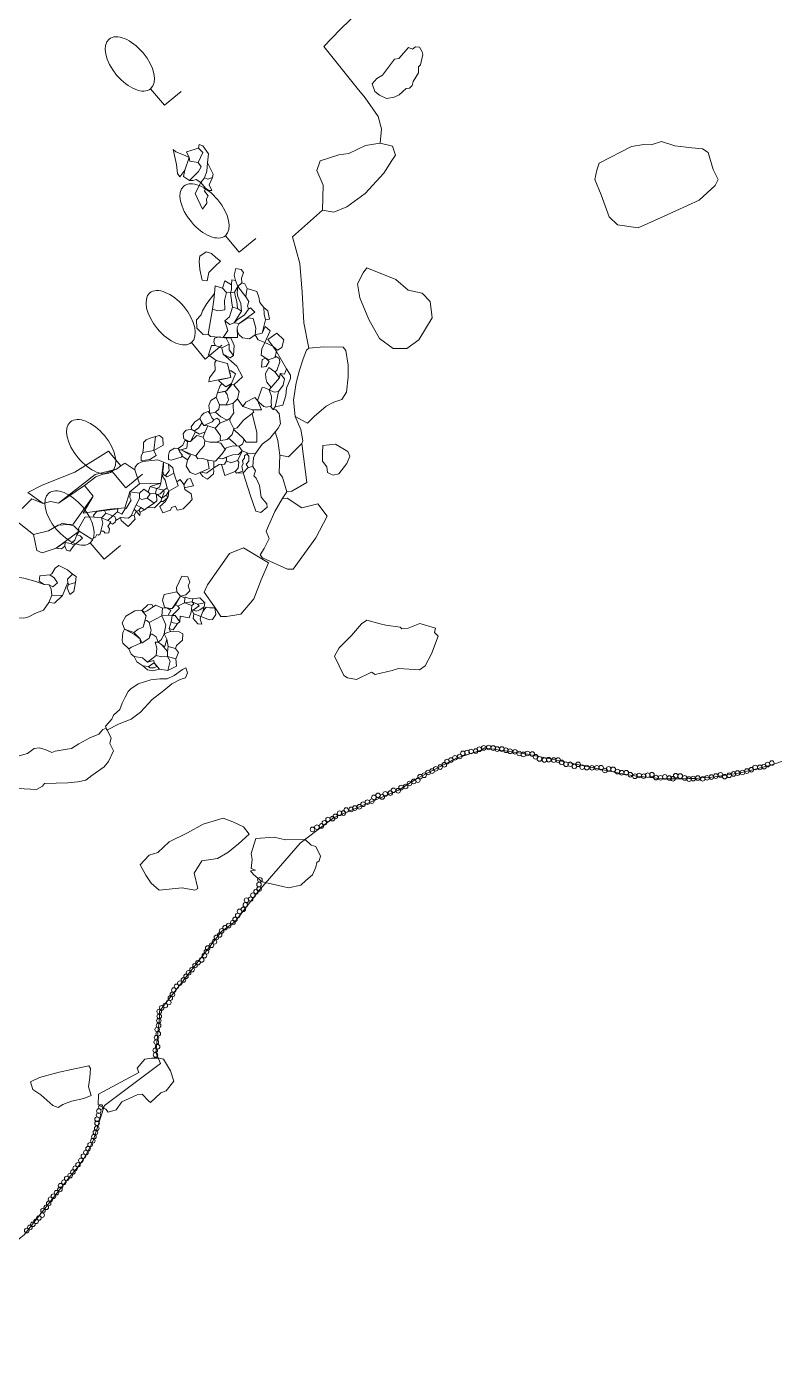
# Model space of a CAD drawing. Header units: metres. Extents: x -10443 to -4073, y -33280 to -26846.
# Drawn here: x -7250.15 to -7232.82, y -29131.46 to -29100.33 of the extents above; entities that cross this region are included whole.
import ezdxf

# ---------------------------------------------------------------- set-up
doc = ezdxf.new("R2010")
doc.units = ezdxf.units.M
doc.header["$MEASUREMENT"] = 0
doc.linetypes.add('CONTINUOUS_1', pattern=[0])
doc.linetypes.add('CONTINUOUS_2', pattern=[0])
for name, color, linetype, lineweight in [('木', 254, 'CONTINUOUS_2', 18), ('木材', 241, 'CONTINUOUS_2', 18), ('石', 241, 'CONTINUOUS_2', 18), ('護岸', 241, 'CONTINUOUS_2', 18)]:
    doc.layers.add(name, color=color, linetype=linetype, lineweight=lineweight)

msp = doc.modelspace()

# ---------------------------------------------------------------- linework, layer by layer
at = {"layer": '木', "linetype": 'CONTINUOUS_1', "lineweight": 18}
for p, q in [((-7246.958, -29102.15), (-7247.28, -29101.767)), ((-7246.575, -29101.828), (-7246.958, -29102.15)), ((-7245.225, -29105.559), (-7245.547, -29105.176)), ((-7244.842, -29105.237), (-7245.225, -29105.559)), ((-7246.013, -29108.036), (-7246.334, -29107.653)), ((-7245.63, -29107.714), (-7246.013, -29108.036)), ((-7247.854, -29111.027), (-7248.175, -29110.644)), ((-7247.471, -29110.705), (-7247.854, -29111.027)), ((-7248.36, -29112.681), (-7248.681, -29112.298)), ((-7247.977, -29112.36), (-7248.36, -29112.681))]:
    msp.add_line(p, q, dxfattribs=at)
for centre in [(-7247.762, -29101.192), (-7246.029, -29104.601), (-7246.816, -29107.078), (-7248.657, -29110.069), (-7249.163, -29111.724)]:
    msp.add_ellipse(centre, major_axis=(-0.482, 0.575), ratio=0.533333, dxfattribs=at)
at = {"layer": '木材', "linetype": 'CONTINUOUS_2', "lineweight": 18}
for centre in [(-7239.848, -29117.139), (-7239.738, -29117.127), (-7239.658, -29117.087), (-7239.555, -29117.056), (-7239.44, -29117.047), (-7239.335, -29117.059), (-7239.242, -29117.082), (-7239.134, -29117.083), (-7239.04, -29117.111), (-7238.944, -29117.134), (-7240.469, -29117.447), (-7240.405, -29117.372), (-7240.315, -29117.336), (-7240.223, -29117.285), (-7240.112, -29117.254), (-7240.039, -29117.182), (-7239.942, -29117.162), (-7238.83, -29117.146), (-7238.733, -29117.186), (-7238.635, -29117.207), (-7238.541, -29117.185), (-7238.429, -29117.199), (-7238.353, -29117.261), (-7238.263, -29117.311), (-7238.148, -29117.336), (-7238.048, -29117.329), (-7237.932, -29117.337), (-7237.831, -29117.337), (-7237.747, -29117.391), (-7237.646, -29117.434), (-7237.55, -29117.433), (-7237.366, -29117.436), (-7232.974, -29117.443), (-7232.874, -29117.406), (-7241.031, -29117.723), (-7240.936, -29117.69), (-7240.846, -29117.626), (-7240.753, -29117.593), (-7240.668, -29117.541), (-7240.565, -29117.499), (-7237.453, -29117.485), (-7237.271, -29117.503), (-7237.166, -29117.513), (-7237.044, -29117.517), (-7236.932, -29117.518), (-7236.834, -29117.514), (-7236.744, -29117.579), (-7236.659, -29117.543), (-7236.552, -29117.555), (-7236.455, -29117.605), (-7236.354, -29117.632), (-7236.249, -29117.631), (-7236.156, -29117.677), (-7236.049, -29117.712), (-7235.952, -29117.696), (-7235.846, -29117.711), (-7235.752, -29117.687), (-7235.654, -29117.676), (-7235.559, -29117.744), (-7235.455, -29117.75), (-7235.354, -29117.728), (-7235.251, -29117.754), (-7235.104, -29117.701), (-7234.998, -29117.708), (-7234.897, -29117.752), (-7234.59, -29117.754), (-7234.376, -29117.75), (-7234.274, -29117.731), (-7234.172, -29117.708), (-7234.065, -29117.682), (-7233.967, -29117.723), (-7233.863, -29117.691), (-7233.763, -29117.66), (-7233.668, -29117.639), (-7233.554, -29117.625), (-7233.453, -29117.592), (-7233.347, -29117.561), (-7233.261, -29117.51), (-7233.153, -29117.507), (-7233.053, -29117.488), (-7241.65, -29118.039), (-7241.54, -29118.049), (-7241.472, -29117.975), (-7241.365, -29117.951), (-7241.276, -29117.881), (-7241.178, -29117.832), (-7241.083, -29117.804), (-7235.165, -29117.771), (-7234.792, -29117.779), (-7234.696, -29117.768), (-7234.475, -29117.772), (-7242.353, -29118.363), (-7242.253, -29118.314), (-7242.15, -29118.291), (-7242.102, -29118.204), (-7242.007, -29118.155), (-7241.909, -29118.193), (-7241.839, -29118.122), (-7241.721, -29118.103), (-7243.061, -29118.696), (-7242.998, -29118.645), (-7242.899, -29118.572), (-7242.808, -29118.566), (-7242.745, -29118.497), (-7242.63, -29118.482), (-7242.545, -29118.451), (-7242.438, -29118.42), (-7243.526, -29118.945), (-7243.423, -29118.894), (-7243.317, -29118.866), (-7243.252, -29118.794), (-7243.167, -29118.716), (-7244.767, -29120.224), (-7244.745, -29120.116), (-7244.961, -29120.563), (-7244.909, -29120.473), (-7244.834, -29120.388), (-7244.766, -29120.329), (-7245.22, -29120.847), (-7245.13, -29120.799), (-7245.084, -29120.697), (-7245.057, -29120.588), (-7245.469, -29121.176), (-7245.371, -29121.105), (-7245.324, -29121.031), (-7245.259, -29120.943), (-7245.754, -29121.451), (-7245.679, -29121.395), (-7245.635, -29121.301), (-7245.554, -29121.224), (-7245.986, -29121.784), (-7245.957, -29121.698), (-7245.868, -29121.633), (-7245.799, -29121.552), (-7246.251, -29122.103), (-7246.181, -29122.035), (-7246.096, -29121.973), (-7246.032, -29121.872), (-7246.46, -29122.354), (-7246.401, -29122.272), (-7246.318, -29122.197), (-7246.743, -29122.672), (-7246.681, -29122.587), (-7246.603, -29122.512), (-7246.519, -29122.438), (-7246.941, -29123.029), (-7246.86, -29122.961), (-7246.823, -29122.857), (-7246.775, -29122.772), (-7247.081, -29123.169), (-7247.08, -29123.281), (-7247.026, -29123.087), (-7247.129, -29123.586), (-7247.095, -29123.491), (-7247.091, -29123.382), (-7247.15, -29123.881), (-7247.145, -29123.776), (-7247.117, -29123.986), (-7247.104, -29123.685), (-7247.173, -29124.07), (-7247.168, -29124.176), (-7248.482, -29125.478), (-7248.436, -29125.386), (-7248.523, -29125.668), (-7248.522, -29125.761), (-7248.489, -29125.573), (-7248.621, -29126.166), (-7248.595, -29126.073), (-7248.561, -29125.973), (-7248.53, -29125.878), (-7248.781, -29126.441), (-7248.73, -29126.35), (-7248.685, -29126.262), (-7248.965, -29126.725), (-7248.9, -29126.625), (-7248.839, -29126.525), (-7249.226, -29127.043), (-7249.146, -29126.974), (-7249.082, -29126.892), (-7249.031, -29126.805), (-7249.464, -29127.371), (-7249.383, -29127.295), (-7249.369, -29127.211), (-7249.293, -29127.13), (-7249.7, -29127.709), (-7249.645, -29127.621), (-7249.603, -29127.523), (-7249.535, -29127.455), (-7249.937, -29128.035), (-7249.87, -29127.959), (-7249.795, -29127.89), (-7249.776, -29127.784), (-7250.153, -29128.251), (-7250.08, -29128.176), (-7250.011, -29128.105)]:
    msp.add_circle(centre, 0.0535, dxfattribs=at)
at = {"layer": '石', "linetype": 'CONTINUOUS_2', "lineweight": 18, "flags": 128}
for points in [[(-7244.365, -29095.966), (-7243.639, -29096.567), (-7243.045, -29097.257), (-7242.225, -29097.963), (-7241.719, -29098.567), (-7241.828, -29099.183), (-7242.194, -29099.732), (-7242.888, -29100.395), (-7243.262, -29100.79), (-7242.492, -29101.757), (-7242.303, -29101.982), (-7242.001, -29102.414), (-7241.926, -29102.695), (-7241.958, -29103.032)], [(-7241.299, -29100.812), (-7241.206, -29100.85), (-7241.134, -29100.792), (-7241.044, -29100.804), (-7240.985, -29100.908), (-7240.969, -29100.975), (-7241.021, -29101.213), (-7241.067, -29101.257), (-7241.064, -29101.398), (-7241.195, -29101.602), (-7241.214, -29101.696), (-7241.277, -29101.751), (-7241.355, -29101.76), (-7241.517, -29101.908), (-7241.636, -29101.965), (-7241.813, -29101.996), (-7241.97, -29101.913), (-7242.077, -29101.833), (-7242.14, -29101.652), (-7242.037, -29101.531), (-7241.904, -29101.45), (-7241.621, -29101.085), (-7241.521, -29101.067), (-7241.299, -29100.812)], [(-7246.17, -29103.147), (-7246.158, -29103.057), (-7246.069, -29103.09), (-7245.938, -29103.28), (-7245.964, -29103.485), (-7245.978, -29103.676), (-7246.031, -29103.831), (-7246.119, -29103.94), (-7246.222, -29103.871), (-7246.303, -29103.895), (-7246.381, -29103.897)], [(-7243.348, -29103.442), (-7242.916, -29103.303), (-7242.684, -29103.267), (-7242.296, -29103.084), (-7241.958, -29103.032), (-7241.67, -29103.1), (-7241.598, -29103.31), (-7241.686, -29103.432), (-7241.868, -29103.727), (-7242.307, -29104.199), (-7242.732, -29104.508), (-7243.028, -29104.629), (-7243.296, -29104.584), (-7243.28, -29104.006), (-7243.424, -29103.665), (-7243.348, -29103.442)], [(-7236.931, -29103.657), (-7236.879, -29103.492), (-7236.127, -29103.105), (-7235.838, -29103.064), (-7235.669, -29103.07), (-7235.434, -29102.99), (-7235.126, -29103.091), (-7234.732, -29103.137), (-7234.478, -29103.163), (-7234.352, -29103.243), (-7234.234, -29103.637), (-7234.116, -29103.872), (-7234.186, -29104.01), (-7234.556, -29104.352), (-7235.369, -29104.722), (-7235.97, -29104.992), (-7236.454, -29104.927), (-7236.642, -29104.735), (-7236.834, -29104.228), (-7236.979, -29103.872), (-7236.931, -29103.657)], [(-7246.759, -29103.178), (-7246.683, -29103.521), (-7246.657, -29103.733), (-7246.606, -29103.81), (-7246.484, -29103.658), (-7246.383, -29103.365), (-7246.479, -29103.318), (-7246.692, -29103.228), (-7246.759, -29103.178)], [(-7246.383, -29103.365), (-7246.373, -29103.448), (-7246.18, -29103.48), (-7246.071, -29103.244), (-7246.17, -29103.147), (-7246.452, -29103.228), (-7246.383, -29103.365)], [(-7246.18, -29103.48), (-7246.106, -29103.581), (-7246.171, -29103.689), (-7246.381, -29103.897), (-7246.428, -29103.862), (-7246.519, -29103.801), (-7246.484, -29103.658)], [(-7245.964, -29103.485), (-7245.828, -29103.748), (-7245.846, -29103.827), (-7245.955, -29103.861), (-7246.031, -29103.831)], [(-7246.119, -29103.94), (-7246.247, -29104.195), (-7246.081, -29104.561), (-7245.977, -29104.424), (-7245.988, -29104.324), (-7245.943, -29104.251), (-7246.031, -29104.141), (-7246.01, -29104.07), (-7246.119, -29103.94)], [(-7245.846, -29103.827), (-7245.919, -29103.997), (-7245.863, -29104.131), (-7245.928, -29104.125), (-7246.01, -29104.07)], [(-7243.61, -29107.784), (-7243.728, -29107.195), (-7243.768, -29106.484), (-7243.817, -29105.817), (-7243.992, -29105.202), (-7243.296, -29104.584)], [(-7245.662, -29105.77), (-7245.772, -29105.873), (-7245.93, -29106.032), (-7245.967, -29106.222), (-7246.084, -29106.209), (-7246.137, -29105.962), (-7246.157, -29105.767), (-7246.139, -29105.651), (-7245.991, -29105.548), (-7245.87, -29105.585), (-7245.766, -29105.678), (-7245.662, -29105.77)], [(-7245.311, -29106.213), (-7245.342, -29106.089), (-7245.307, -29105.936), (-7245.18, -29105.957), (-7245.123, -29106.029), (-7245.175, -29106.157), (-7245.164, -29106.272), (-7245.26, -29106.354)], [(-7242.267, -29105.919), (-7241.597, -29106.191), (-7241.307, -29106.437), (-7240.983, -29106.511), (-7240.799, -29106.702), (-7240.754, -29107.082), (-7241.058, -29107.588), (-7241.341, -29107.79), (-7241.652, -29107.789), (-7241.976, -29107.559), (-7242.223, -29107.123), (-7242.432, -29106.618), (-7242.481, -29106.289), (-7242.349, -29106.035), (-7242.267, -29105.919)], [(-7245.522, -29106.496), (-7245.427, -29106.501), (-7245.399, -29106.732), (-7245.382, -29106.834), (-7245.45, -29107.056), (-7245.559, -29107.153), (-7245.492, -29107.372), (-7245.599, -29107.536), (-7245.891, -29107.516), (-7245.948, -29107.463)], [(-7245.797, -29106.52), (-7245.782, -29106.338), (-7245.611, -29106.396), (-7245.522, -29106.496), (-7245.567, -29106.682), (-7245.563, -29106.896), (-7245.72, -29106.917), (-7245.848, -29106.881)], [(-7245.611, -29106.396), (-7245.557, -29106.219), (-7245.404, -29106.313), (-7245.407, -29106.428), (-7245.427, -29106.501)], [(-7245.404, -29106.313), (-7245.398, -29106.202), (-7245.311, -29106.213), (-7245.26, -29106.354), (-7245.333, -29106.482), (-7245.427, -29106.501)], [(-7245.26, -29106.354), (-7245.071, -29106.592), (-7245.002, -29106.704), (-7245.032, -29106.803), (-7245.008, -29106.878), (-7245.106, -29107.013), (-7245.274, -29107.126), (-7245.345, -29107.194)], [(-7245.333, -29106.482), (-7245.313, -29106.59), (-7245.278, -29106.699), (-7245.268, -29106.861)], [(-7245.26, -29106.354), (-7245.275, -29106.501), (-7245.257, -29106.585), (-7245.185, -29106.747), (-7245.175, -29106.927)], [(-7245.164, -29106.272), (-7245.094, -29106.291), (-7245.04, -29106.398), (-7245.061, -29106.521), (-7245.071, -29106.592)], [(-7245.04, -29106.398), (-7244.818, -29106.473), (-7244.77, -29106.602), (-7244.748, -29106.725), (-7244.658, -29106.845), (-7244.649, -29106.995), (-7244.62, -29107.127), (-7244.691, -29107.438), (-7244.858, -29107.473)], [(-7246.209, -29107.317), (-7246.064, -29107.465), (-7245.948, -29107.463), (-7245.848, -29106.881), (-7245.818, -29106.665), (-7245.797, -29106.52), (-7245.973, -29106.752), (-7246.08, -29106.921), (-7246.108, -29107.014), (-7246.213, -29107.129), (-7246.209, -29107.317)], [(-7245.559, -29107.153), (-7245.441, -29107.234), (-7245.345, -29107.194), (-7245.175, -29106.927), (-7245.268, -29106.861), (-7245.382, -29106.834)], [(-7245.227, -29107.21), (-7245.025, -29107.08), (-7244.902, -29107.1), (-7244.841, -29107.321), (-7244.858, -29107.473), (-7244.989, -29107.566), (-7245.147, -29107.542), (-7245.235, -29107.471), (-7245.263, -29107.399), (-7245.27, -29107.303)], [(-7245.227, -29107.21), (-7244.866, -29106.946), (-7244.961, -29106.846), (-7245.008, -29106.878)], [(-7244.658, -29106.845), (-7244.561, -29106.915), (-7244.52, -29107.11), (-7244.62, -29107.127)], [(-7245.599, -29107.536), (-7245.269, -29107.539), (-7245.27, -29107.303), (-7245.227, -29107.21), (-7245.345, -29107.194)], [(-7244.858, -29107.473), (-7244.789, -29107.59), (-7244.629, -29107.654), (-7244.505, -29107.381), (-7244.622, -29107.284), (-7244.691, -29107.438)], [(-7245.349, -29108.634), (-7245.147, -29108.448), (-7245.278, -29108.2), (-7245.601, -29107.922), (-7245.627, -29107.78), (-7245.784, -29107.724), (-7245.867, -29107.722), (-7245.938, -29107.938), (-7245.761, -29108.069)], [(-7245.799, -29107.55), (-7245.815, -29107.641), (-7245.784, -29107.724), (-7245.627, -29107.78), (-7245.462, -29107.691), (-7245.531, -29107.554), (-7245.689, -29107.525), (-7245.799, -29107.55)], [(-7245.462, -29107.691), (-7245.46, -29107.822), (-7245.361, -29107.958), (-7245.436, -29108.011), (-7245.601, -29107.922)], [(-7245.361, -29107.958), (-7245.344, -29107.721), (-7245.419, -29107.547), (-7245.531, -29107.554)], [(-7244.629, -29107.654), (-7244.703, -29107.803), (-7244.715, -29107.944), (-7244.612, -29108.016), (-7244.55, -29108.056), (-7244.401, -29108.002), (-7244.364, -29107.861), (-7244.447, -29107.737), (-7244.629, -29107.654)], [(-7244.565, -29107.583), (-7244.356, -29107.44), (-7244.192, -29107.589), (-7244.239, -29107.769), (-7244.338, -29107.832), (-7244.447, -29107.737), (-7244.565, -29107.583)], [(-7244.711, -29108.223), (-7244.696, -29108.051), (-7244.612, -29108.016), (-7244.534, -29108.096), (-7244.598, -29108.21), (-7244.645, -29108.221), (-7244.711, -29108.223)], [(-7244.402, -29108.334), (-7244.352, -29108.305), (-7244.287, -29108.103), (-7244.301, -29108.025), (-7244.372, -29107.975), (-7244.401, -29108.002)], [(-7244.276, -29108.374), (-7244.173, -29108.391), (-7244.126, -29108.266), (-7244.364, -29107.861)], [(-7243.61, -29107.784), (-7243.261, -29107.751), (-7242.818, -29107.761), (-7242.75, -29107.842), (-7242.696, -29108.178), (-7242.702, -29108.449), (-7242.736, -29108.806), (-7242.843, -29108.976), (-7243.033, -29109.034), (-7243.211, -29109.131), (-7243.489, -29109.369), (-7243.641, -29109.523), (-7243.93, -29109.368), (-7243.966, -29108.99), (-7243.908, -29108.591), (-7243.83, -29108.298), (-7243.743, -29108.029), (-7243.663, -29107.834), (-7243.61, -29107.784)], [(-7245.761, -29108.069), (-7245.494, -29108.141), (-7245.421, -29108.462), (-7245.633, -29108.507), (-7245.932, -29108.567), (-7245.918, -29108.476), (-7245.787, -29108.297), (-7245.791, -29108.115), (-7245.761, -29108.069)], [(-7245.416, -29108.31), (-7245.31, -29108.38), (-7245.402, -29108.605), (-7245.538, -29108.682), (-7245.696, -29108.539), (-7245.705, -29108.525), (-7245.421, -29108.462), (-7245.452, -29108.304), (-7245.416, -29108.31)], [(-7244.616, -29108.369), (-7244.541, -29108.232), (-7244.402, -29108.334), (-7244.292, -29108.469), (-7244.485, -29108.698), (-7244.584, -29108.572), (-7244.607, -29108.482), (-7244.616, -29108.369)], [(-7244.395, -29109.142), (-7244.217, -29109.107), (-7244.146, -29108.884), (-7244.133, -29108.714), (-7244.033, -29108.489), (-7244.039, -29108.409), (-7244.126, -29108.266)], [(-7245.402, -29108.605), (-7245.52, -29108.771), (-7245.732, -29108.824), (-7245.674, -29108.669), (-7245.627, -29108.604), (-7245.538, -29108.682)], [(-7245.52, -29108.771), (-7245.424, -29108.655), (-7245.397, -29108.63), (-7245.349, -29108.634), (-7245.229, -29108.786), (-7245.264, -29108.961), (-7245.363, -29109.058), (-7245.482, -29109.099), (-7245.525, -29109.098)], [(-7244.528, -29108.748), (-7244.485, -29108.698), (-7244.292, -29108.469), (-7244.276, -29108.374), (-7244.177, -29108.492), (-7244.209, -29108.643), (-7244.314, -29108.788), (-7244.419, -29108.802), (-7244.528, -29108.748)], [(-7245.758, -29108.921), (-7245.887, -29109.001), (-7245.934, -29109.116), (-7245.908, -29109.301), (-7245.777, -29109.266), (-7245.7, -29109.197), (-7245.685, -29109.102)], [(-7245.732, -29108.824), (-7245.758, -29108.921), (-7245.685, -29109.102), (-7245.525, -29109.098), (-7245.477, -29108.979), (-7245.503, -29108.858), (-7245.552, -29108.788), (-7245.732, -29108.824)], [(-7245.264, -29108.961), (-7245.14, -29109.137), (-7244.915, -29109.212), (-7244.886, -29109.269), (-7245.13, -29109.456), (-7245.272, -29109.629), (-7245.35, -29109.657), (-7245.443, -29109.471), (-7245.437, -29109.404)], [(-7244.802, -29108.999), (-7244.712, -29109.213), (-7244.915, -29109.212), (-7245.14, -29109.137), (-7245.072, -29109.037), (-7244.867, -29108.925), (-7244.802, -29108.999)], [(-7244.802, -29108.999), (-7244.693, -29108.699), (-7244.628, -29108.705), (-7244.528, -29108.748), (-7244.48, -29108.902), (-7244.486, -29109.034), (-7244.48, -29109.121), (-7244.592, -29109.152), (-7244.654, -29109.137), (-7244.774, -29109.036), (-7244.802, -29108.999)], [(-7244.314, -29108.788), (-7244.344, -29108.947), (-7244.395, -29109.142), (-7244.442, -29109.209), (-7244.503, -29109.14)], [(-7245.908, -29109.301), (-7245.863, -29109.397), (-7245.815, -29109.448), (-7245.855, -29109.496), (-7246.046, -29109.577), (-7246.136, -29109.416), (-7246.097, -29109.345), (-7246.05, -29109.292), (-7245.944, -29109.255), (-7245.908, -29109.301)], [(-7245.777, -29109.266), (-7245.652, -29109.377), (-7245.504, -29109.453), (-7245.437, -29109.404), (-7245.351, -29109.287), (-7245.367, -29109.159), (-7245.363, -29109.058)], [(-7244.925, -29109.299), (-7244.817, -29109.742), (-7244.815, -29109.963), (-7245.061, -29109.963), (-7245.143, -29109.865), (-7245.331, -29109.695), (-7245.355, -29109.671)], [(-7245.154, -29110.168), (-7245.021, -29110.221), (-7244.847, -29110.226), (-7244.691, -29110.01), (-7244.512, -29109.876), (-7244.324, -29109.636), (-7244.268, -29109.537), (-7244.296, -29109.299), (-7244.373, -29109.213), (-7244.442, -29109.209)], [(-7246.326, -29109.679), (-7246.339, -29109.607), (-7246.259, -29109.491), (-7246.136, -29109.416), (-7246.095, -29109.519), (-7246.168, -29109.636), (-7246.254, -29109.694), (-7246.326, -29109.679)], [(-7246.238, -29109.728), (-7246.147, -29109.777), (-7246.013, -29109.728), (-7245.955, -29109.587), (-7246.046, -29109.577), (-7246.095, -29109.519)], [(-7246.013, -29109.728), (-7246.063, -29109.845), (-7246.027, -29109.931), (-7245.907, -29109.962), (-7245.757, -29109.963), (-7245.655, -29109.927), (-7245.67, -29109.885), (-7245.661, -29109.814), (-7245.783, -29109.641), (-7245.955, -29109.587)], [(-7245.815, -29109.448), (-7245.747, -29109.405), (-7245.689, -29109.446), (-7245.679, -29109.525)], [(-7245.35, -29109.657), (-7245.393, -29109.785), (-7245.506, -29109.901), (-7245.655, -29109.927), (-7245.67, -29109.885), (-7245.661, -29109.814), (-7245.783, -29109.641), (-7245.679, -29109.525), (-7245.504, -29109.453)], [(-7243.93, -29109.368), (-7243.794, -29109.672), (-7243.753, -29109.93), (-7243.776, -29109.997), (-7243.659, -29110.901), (-7244.002, -29111.098), (-7244.119, -29111.117)], [(-7247.461, -29110.201), (-7247.206, -29110.156), (-7247.166, -29109.836), (-7247.292, -29109.868), (-7247.386, -29109.911), (-7247.449, -29109.971), (-7247.445, -29110.085), (-7247.461, -29110.201)], [(-7247.206, -29110.156), (-7246.993, -29110.034), (-7246.997, -29109.874), (-7247.074, -29109.812), (-7247.166, -29109.836)], [(-7246.643, -29110.109), (-7246.612, -29110.147), (-7246.443, -29110.104), (-7246.428, -29109.957), (-7246.478, -29109.91), (-7246.533, -29110.031), (-7246.643, -29110.109)], [(-7246.443, -29110.104), (-7246.569, -29110.143), (-7246.346, -29110.243), (-7246.233, -29110.285), (-7246.12, -29110.14), (-7246.041, -29110.048), (-7246.027, -29109.931), (-7246.063, -29109.845), (-7246.207, -29109.811), (-7246.355, -29109.947), (-7246.39, -29109.95), (-7246.428, -29109.957)], [(-7246.526, -29109.774), (-7246.51, -29109.886), (-7246.39, -29109.95), (-7246.355, -29109.947), (-7246.238, -29109.728), (-7246.326, -29109.679), (-7246.367, -29109.672), (-7246.456, -29109.689), (-7246.497, -29109.724), (-7246.526, -29109.774)], [(-7245.474, -29109.868), (-7245.321, -29110.007), (-7245.279, -29110.052), (-7245.226, -29110.056), (-7245.148, -29110.014), (-7245.12, -29109.932), (-7245.115, -29109.899)], [(-7244.281, -29110.267), (-7244.332, -29109.922), (-7244.39, -29109.721)], [(-7250.128, -29111.134), (-7249.774, -29111.386), (-7249.606, -29111.34), (-7249.419, -29111.382), (-7248.565, -29110.713), (-7248.07, -29110.592), (-7247.972, -29110.51), (-7248.254, -29110.174), (-7249.036, -29110.663), (-7249.793, -29110.964), (-7250.128, -29111.134)], [(-7247.206, -29110.156), (-7247.149, -29110.274), (-7247.295, -29110.369), (-7247.496, -29110.399), (-7247.5, -29110.286), (-7247.461, -29110.201)], [(-7246.841, -29110.177), (-7246.866, -29110.265), (-7246.864, -29110.365), (-7246.804, -29110.385), (-7246.626, -29110.324), (-7246.569, -29110.319), (-7246.547, -29110.258), (-7246.605, -29110.197), (-7246.643, -29110.109), (-7246.73, -29110.107), (-7246.841, -29110.177)], [(-7246.547, -29110.258), (-7246.547, -29110.293), (-7246.426, -29110.376), (-7246.356, -29110.265), (-7246.569, -29110.143), (-7246.612, -29110.147), (-7246.605, -29110.197)], [(-7246.233, -29110.285), (-7246.186, -29110.349), (-7246.072, -29110.344), (-7245.922, -29110.388), (-7245.774, -29110.404), (-7245.63, -29110.242), (-7245.554, -29110.134), (-7245.655, -29109.99), (-7245.757, -29109.963)], [(-7245.715, -29110.337), (-7245.619, -29110.35), (-7245.49, -29110.298), (-7245.371, -29110.258), (-7245.24, -29110.251), (-7245.154, -29110.168), (-7245.238, -29110.055), (-7245.366, -29110.046), (-7245.526, -29110.095), (-7245.54, -29110.114), (-7245.551, -29110.137)], [(-7245.523, -29110.4), (-7245.423, -29110.443), (-7245.263, -29110.387), (-7245.175, -29110.211), (-7245.154, -29110.168)], [(-7245.322, -29110.642), (-7245.292, -29110.687), (-7245.131, -29110.676), (-7245.021, -29110.554), (-7245.068, -29110.475), (-7245.006, -29110.407), (-7245.002, -29110.293), (-7245.047, -29110.236), (-7245.021, -29110.221)], [(-7245.047, -29110.236), (-7245.1, -29110.278), (-7245.1, -29110.339), (-7245.15, -29110.389), (-7245.132, -29110.47), (-7245.166, -29110.519), (-7245.14, -29110.64), (-7245.292, -29110.687)], [(-7244.912, -29110.531), (-7244.891, -29110.329), (-7244.847, -29110.226)], [(-7244.227, -29111.276), (-7244.119, -29111.117), (-7244.222, -29110.779), (-7244.297, -29110.672), (-7244.281, -29110.267), (-7244.083, -29110.307), (-7243.776, -29109.997)], [(-7243.29, -29110.038), (-7242.991, -29110.009), (-7242.706, -29110.184), (-7242.664, -29110.292), (-7242.728, -29110.462), (-7242.918, -29110.696), (-7243.048, -29110.731), (-7243.12, -29110.696), (-7243.176, -29110.668), (-7243.195, -29110.533), (-7243.296, -29110.408), (-7243.292, -29110.207), (-7243.29, -29110.038)], [(-7248.843, -29111.613), (-7248.223, -29111.517), (-7247.88, -29111.484), (-7247.761, -29111.114), (-7247.535, -29110.929), (-7247.647, -29110.605), (-7247.879, -29110.455), (-7247.972, -29110.51), (-7248.07, -29110.592), (-7248.552, -29110.765), (-7248.817, -29110.972), (-7248.613, -29111.215), (-7248.843, -29111.613)], [(-7247.535, -29110.929), (-7247.044, -29110.915), (-7246.982, -29110.429), (-7247.116, -29110.378), (-7247.463, -29110.411), (-7247.571, -29110.46), (-7247.637, -29110.536), (-7247.647, -29110.605)], [(-7246.982, -29110.429), (-7246.864, -29110.474), (-7246.765, -29110.561), (-7246.74, -29110.681), (-7246.893, -29110.768), (-7246.978, -29110.714), (-7247.001, -29110.634), (-7246.984, -29110.53), (-7246.982, -29110.429)], [(-7246.864, -29110.474), (-7246.847, -29110.626), (-7246.929, -29110.73), (-7246.978, -29110.714)], [(-7246.427, -29110.377), (-7246.459, -29110.521), (-7246.36, -29110.668), (-7246.243, -29110.711), (-7245.989, -29110.604), (-7245.921, -29110.575), (-7245.948, -29110.442), (-7245.963, -29110.376)], [(-7246.127, -29110.662), (-7245.987, -29110.683), (-7245.814, -29110.56), (-7245.816, -29110.399)], [(-7245.814, -29110.56), (-7245.694, -29110.482), (-7245.567, -29110.474), (-7245.523, -29110.4), (-7245.519, -29110.321), (-7245.619, -29110.35)], [(-7245.263, -29110.387), (-7245.232, -29110.432), (-7245.247, -29110.566), (-7245.322, -29110.642), (-7245.559, -29110.741), (-7245.636, -29110.481), (-7245.567, -29110.474)], [(-7245.131, -29110.676), (-7244.964, -29111.207), (-7244.843, -29111.565), (-7244.721, -29111.593), (-7244.574, -29111.473), (-7244.585, -29111.397), (-7244.713, -29111.24), (-7244.758, -29110.967), (-7244.83, -29110.801), (-7244.887, -29110.742), (-7244.848, -29110.632), (-7244.912, -29110.531), (-7245.021, -29110.554)], [(-7247.144, -29111.036), (-7246.973, -29111.077), (-7246.9, -29111.023), (-7246.946, -29110.845), (-7247.009, -29110.742), (-7247.021, -29110.739), (-7247.044, -29110.915)], [(-7246.86, -29111.1), (-7246.871, -29111.232), (-7246.932, -29111.342), (-7247.069, -29111.455), (-7246.996, -29111.601), (-7246.822, -29111.544), (-7246.794, -29111.476), (-7246.706, -29111.452), (-7246.668, -29111.542), (-7246.582, -29111.527), (-7246.525, -29111.51), (-7246.409, -29111.393), (-7246.32, -29111.291), (-7246.343, -29111.166), (-7246.49, -29111.066), (-7246.512, -29110.947), (-7246.599, -29110.834), (-7246.673, -29110.881)], [(-7246.74, -29110.681), (-7246.641, -29110.976), (-7246.86, -29111.1), (-7246.9, -29111.023), (-7246.946, -29110.845), (-7247.009, -29110.742), (-7246.978, -29110.714)], [(-7246.499, -29111.02), (-7246.286, -29110.975), (-7246.353, -29110.805), (-7246.423, -29110.823), (-7246.511, -29110.951)], [(-7246.136, -29110.666), (-7246.068, -29110.759), (-7245.96, -29110.824), (-7245.823, -29110.701), (-7245.812, -29110.621), (-7245.839, -29110.577)], [(-7250.37, -29111.811), (-7249.997, -29112.106), (-7249.652, -29112.023), (-7249.424, -29111.888), (-7249.075, -29111.865), (-7248.613, -29111.215), (-7248.817, -29110.972), (-7249.419, -29111.382), (-7249.606, -29111.34), (-7249.774, -29111.386), (-7250.032, -29111.277), (-7250.263, -29111.502)], [(-7248.086, -29111.754), (-7248.071, -29111.772), (-7247.979, -29111.715), (-7247.893, -29111.717), (-7247.797, -29111.73), (-7247.731, -29111.67), (-7247.664, -29111.519), (-7247.54, -29111.263), (-7247.542, -29111.149)], [(-7247.865, -29111.495), (-7247.846, -29111.506), (-7247.734, -29111.306), (-7247.764, -29111.246), (-7247.754, -29111.168), (-7247.761, -29111.114)], [(-7247.761, -29111.114), (-7247.542, -29111.149), (-7247.441, -29111.053), (-7247.341, -29111.122), (-7247.293, -29110.99), (-7247.044, -29110.915)], [(-7247.54, -29111.263), (-7247.487, -29111.296), (-7247.361, -29111.263), (-7247.288, -29111.162), (-7247.341, -29111.122)], [(-7247.165, -29111.153), (-7247.145, -29111.181), (-7247.139, -29111.322), (-7247.202, -29111.382), (-7247.361, -29111.263)], [(-7247.288, -29111.162), (-7247.165, -29111.153), (-7247.144, -29111.036), (-7247.293, -29110.99)], [(-7247.144, -29111.036), (-7247.072, -29111.009), (-7247.044, -29110.915)], [(-7247.126, -29111.177), (-7247.056, -29111.16), (-7246.973, -29111.077)], [(-7247.018, -29111.261), (-7246.964, -29111.124), (-7246.973, -29111.077)], [(-7247.018, -29111.261), (-7246.913, -29111.188), (-7246.86, -29111.1)], [(-7248.05, -29111.583), (-7247.95, -29111.631), (-7247.865, -29111.495), (-7247.88, -29111.484)], [(-7247.614, -29111.416), (-7247.505, -29111.481), (-7247.556, -29111.547), (-7247.614, -29111.567)], [(-7247.202, -29111.382), (-7247.353, -29111.48), (-7247.423, -29111.534), (-7247.505, -29111.481)], [(-7247.353, -29111.48), (-7247.189, -29111.491), (-7247.041, -29111.339), (-7247.018, -29111.261), (-7247.126, -29111.177), (-7247.145, -29111.181)], [(-7247.041, -29111.339), (-7246.987, -29111.339), (-7246.891, -29111.256), (-7246.913, -29111.188)], [(-7244.689, -29112.646), (-7244.107, -29112.91), (-7243.971, -29112.907), (-7243.447, -29112.181), (-7243.184, -29111.679), (-7243.403, -29111.392), (-7243.775, -29111.486), (-7244.113, -29111.266), (-7244.227, -29111.276), (-7244.399, -29111.57), (-7244.601, -29112.031), (-7244.532, -29112.195), (-7244.644, -29112.428), (-7244.741, -29112.578), (-7244.689, -29112.646)], [(-7248.939, -29112.027), (-7248.644, -29112.218), (-7248.558, -29112.168), (-7248.525, -29112.104), (-7248.488, -29112.122), (-7248.452, -29112.087), (-7248.386, -29111.843), (-7248.418, -29111.72), (-7248.586, -29111.702), (-7248.798, -29111.698), (-7248.954, -29111.963), (-7248.939, -29112.027)], [(-7248.586, -29111.702), (-7248.418, -29111.72), (-7248.357, -29111.66), (-7248.316, -29111.611), (-7248.352, -29111.552), (-7248.528, -29111.575), (-7248.608, -29111.659), (-7248.586, -29111.702)], [(-7248.436, -29112.028), (-7248.375, -29112.029), (-7248.335, -29112.073), (-7248.247, -29112.064), (-7248.238, -29111.964), (-7248.272, -29111.918), (-7248.206, -29111.811), (-7248.273, -29111.784)], [(-7248.418, -29111.72), (-7248.273, -29111.784), (-7248.16, -29111.675)], [(-7248.316, -29111.611), (-7248.16, -29111.675), (-7248.05, -29111.583), (-7248.038, -29111.509), (-7248.352, -29111.552)], [(-7248.206, -29111.811), (-7248.214, -29111.841), (-7248.167, -29111.865), (-7248.099, -29111.822), (-7248.086, -29111.754), (-7248.114, -29111.69), (-7248.16, -29111.675)], [(-7247.979, -29111.715), (-7247.963, -29111.78), (-7247.805, -29111.918), (-7247.639, -29111.751), (-7247.664, -29111.668), (-7247.731, -29111.67)], [(-7247.664, -29111.668), (-7247.614, -29111.567), (-7247.664, -29111.519)], [(-7247.614, -29111.567), (-7247.534, -29111.663), (-7247.521, -29111.586), (-7247.556, -29111.547)], [(-7247.521, -29111.586), (-7247.423, -29111.534)], [(-7249.997, -29112.106), (-7249.921, -29112.474), (-7249.796, -29112.534), (-7249.475, -29112.424), (-7248.939, -29112.027), (-7249.058, -29111.904), (-7249.324, -29111.84), (-7249.652, -29112.023)], [(-7249.261, -29112.295), (-7249.132, -29112.311), (-7249.04, -29112.237), (-7248.99, -29112.112), (-7248.939, -29112.027)], [(-7249.475, -29112.424), (-7249.344, -29112.442), (-7249.272, -29112.377), (-7249.261, -29112.295), (-7249.268, -29112.284), (-7249.475, -29112.424)], [(-7249.272, -29112.377), (-7249.232, -29112.466), (-7249.158, -29112.493), (-7249.057, -29112.35), (-7249.132, -29112.311)], [(-7249.057, -29112.35), (-7248.958, -29112.279), (-7248.863, -29112.19), (-7248.916, -29112.135), (-7248.967, -29112.12), (-7248.99, -29112.112)], [(-7245.522, -29114.01), (-7245.188, -29113.953), (-7244.889, -29113.598), (-7244.717, -29113.159), (-7244.548, -29112.763), (-7245.123, -29112.419), (-7245.451, -29112.55), (-7245.959, -29113.271), (-7246.035, -29113.446), (-7245.797, -29113.787), (-7245.656, -29114.011), (-7245.522, -29114.01)], [(-7249.753, -29113.263), (-7249.863, -29113.185), (-7249.849, -29113.067), (-7249.62, -29113.041), (-7249.517, -29113.113), (-7249.444, -29113.229), (-7249.548, -29113.32), (-7249.633, -29113.273)], [(-7249.57, -29113.512), (-7249.324, -29113.524), (-7249.198, -29113.22), (-7249.212, -29113.144), (-7249.092, -29113.026), (-7249.21, -29112.923), (-7249.407, -29112.823), (-7249.497, -29112.884), (-7249.572, -29113.022), (-7249.62, -29113.041)], [(-7249.198, -29113.22), (-7249.188, -29113.269), (-7249.12, -29113.254), (-7249.019, -29113.218), (-7249.009, -29113.083), (-7249.092, -29113.026)], [(-7250.499, -29113.316), (-7250.476, -29113.148), (-7250.401, -29113.085), (-7250.222, -29113.115), (-7249.966, -29113.187), (-7249.753, -29113.263), (-7249.633, -29113.273), (-7249.584, -29113.376), (-7249.57, -29113.512), (-7249.638, -29113.685), (-7249.768, -29113.858), (-7249.963, -29113.942), (-7250.108, -29114.016), (-7250.223, -29114.049), (-7250.366, -29114.042), (-7250.551, -29114.006), (-7250.674, -29113.998), (-7250.74, -29113.926), (-7250.732, -29113.777), (-7250.664, -29113.656), (-7250.573, -29113.5), (-7250.495, -29113.408), (-7250.499, -29113.316)], [(-7249.019, -29113.218), (-7249.064, -29113.426), (-7249.153, -29113.501), (-7249.216, -29113.345), (-7249.188, -29113.269)], [(-7246.67, -29113.437), (-7246.677, -29113.336), (-7246.554, -29113.074), (-7246.414, -29113.085), (-7246.37, -29113.213), (-7246.406, -29113.3), (-7246.374, -29113.411), (-7246.461, -29113.505), (-7246.588, -29113.538)], [(-7249.638, -29113.685), (-7249.506, -29113.695), (-7249.324, -29113.524)], [(-7246.903, -29113.807), (-7246.958, -29113.788), (-7247.002, -29113.627), (-7246.967, -29113.495), (-7246.67, -29113.437), (-7246.588, -29113.538), (-7246.782, -29113.821), (-7246.831, -29113.823), (-7246.903, -29113.807)], [(-7246.65, -29113.765), (-7246.498, -29113.69), (-7246.49, -29113.578), (-7246.588, -29113.538), (-7246.704, -29113.738)], [(-7246.498, -29113.69), (-7246.317, -29113.67), (-7246.3, -29113.597), (-7246.387, -29113.592), (-7246.469, -29113.562), (-7246.49, -29113.578)], [(-7246.3, -29113.597), (-7246.14, -29113.578), (-7246.02, -29113.69), (-7246.192, -29113.723), (-7246.317, -29113.67)], [(-7247.883, -29114.302), (-7247.937, -29114.153), (-7247.853, -29114.001), (-7247.648, -29113.875), (-7247.482, -29113.87), (-7247.385, -29113.994), (-7247.452, -29114.255), (-7247.57, -29114.304), (-7247.671, -29114.382), (-7247.883, -29114.302)], [(-7247.482, -29113.87), (-7247.349, -29113.741), (-7247.255, -29113.727), (-7247.218, -29113.782), (-7247.362, -29113.877), (-7247.421, -29113.906), (-7247.482, -29113.87)], [(-7247.311, -29114.15), (-7247.018, -29113.992), (-7247.002, -29113.818), (-7247.163, -29113.746), (-7247.218, -29113.782)], [(-7247.018, -29113.992), (-7246.87, -29113.975), (-7246.813, -29113.868), (-7246.903, -29113.807), (-7247.002, -29113.818)], [(-7246.87, -29113.975), (-7246.779, -29113.985), (-7246.609, -29113.817), (-7246.65, -29113.765), (-7246.704, -29113.738), (-7246.782, -29113.821)], [(-7246.605, -29114.131), (-7246.594, -29114), (-7246.388, -29114.036), (-7246.342, -29113.911), (-7246.333, -29113.842)], [(-7246.498, -29113.69), (-7246.324, -29113.751), (-7246.277, -29113.712), (-7246.317, -29113.67)], [(-7246.324, -29113.751), (-7246.333, -29113.842), (-7246.293, -29113.862), (-7246.157, -29113.762), (-7246.192, -29113.723)], [(-7246.333, -29113.842), (-7246.279, -29113.945), (-7246.118, -29114.008), (-7246.066, -29113.893), (-7246.037, -29113.787)], [(-7246.279, -29113.945), (-7246.297, -29114.058), (-7246.185, -29114.179), (-7246.093, -29114.182), (-7246.131, -29114.068), (-7246.118, -29114.008)], [(-7246.02, -29113.69), (-7246.037, -29113.787), (-7246.142, -29113.856), (-7246.22, -29113.881), (-7246.293, -29113.862)], [(-7246.118, -29114.008), (-7245.912, -29114.084), (-7245.849, -29114.079), (-7245.77, -29113.96), (-7245.794, -29113.807), (-7245.91, -29113.804), (-7245.99, -29113.794), (-7246.066, -29113.893), (-7246.118, -29114.008)], [(-7247.372, -29114.103), (-7247.311, -29114.15), (-7247.266, -29114.325), (-7247.314, -29114.513), (-7247.483, -29114.627), (-7247.524, -29114.524), (-7247.671, -29114.382), (-7247.57, -29114.304), (-7247.452, -29114.255), (-7247.405, -29114.091), (-7247.372, -29114.103)], [(-7247.018, -29113.992), (-7246.929, -29114.2), (-7246.964, -29114.406), (-7247.029, -29114.538), (-7247.108, -29114.602)], [(-7246.779, -29113.985), (-7246.803, -29114.13), (-7246.85, -29114.288), (-7246.819, -29114.359)], [(-7246.85, -29114.288), (-7246.757, -29114.315), (-7246.654, -29114.17), (-7246.756, -29114.152), (-7246.803, -29114.13)], [(-7246.654, -29114.17), (-7246.605, -29114.131), (-7246.715, -29113.986), (-7246.779, -29113.985)], [(-7242.392, -29114.176), (-7242.266, -29114.091), (-7241.956, -29114.176), (-7241.824, -29114.208), (-7241.493, -29114.254), (-7241.454, -29114.295), (-7241.311, -29114.276), (-7241.036, -29114.173), (-7240.674, -29114.277), (-7240.7, -29114.378), (-7240.615, -29114.466), (-7240.769, -29114.871), (-7240.915, -29115.152), (-7241.041, -29115.248), (-7241.534, -29115.216), (-7241.677, -29115.262), (-7242.071, -29115.354), (-7242.158, -29115.3), (-7242.502, -29115.466), (-7242.718, -29115.43), (-7242.802, -29115.374), (-7243.017, -29114.928), (-7242.908, -29114.736), (-7242.623, -29114.449), (-7242.392, -29114.176)], [(-7247.883, -29114.302), (-7247.654, -29114.424), (-7247.524, -29114.524), (-7247.512, -29114.63), (-7247.722, -29114.718), (-7247.788, -29114.756), (-7247.923, -29114.629), (-7247.938, -29114.561), (-7247.926, -29114.377), (-7247.883, -29114.302)], [(-7247.788, -29114.756), (-7247.734, -29114.878), (-7247.66, -29114.933), (-7247.472, -29114.969), (-7247.351, -29115.065), (-7247.15, -29114.909), (-7247.134, -29114.745), (-7247.177, -29114.606), (-7247.108, -29114.602), (-7247.155, -29114.476), (-7247.247, -29114.415), (-7247.279, -29114.416), (-7247.314, -29114.513)], [(-7246.964, -29114.406), (-7246.908, -29114.531), (-7246.954, -29114.706), (-7247.018, -29114.667)], [(-7246.707, -29114.748), (-7246.681, -29114.683), (-7246.544, -29114.554), (-7246.535, -29114.41), (-7246.619, -29114.367), (-7246.819, -29114.359), (-7246.901, -29114.39), (-7246.964, -29114.406)], [(-7246.908, -29114.531), (-7246.876, -29114.704), (-7246.892, -29114.816)], [(-7247.202, -29115.08), (-7247.071, -29115.231), (-7246.879, -29115.262), (-7246.83, -29115.047), (-7246.887, -29114.936), (-7247.023, -29114.947), (-7247.15, -29114.909)], [(-7246.887, -29114.936), (-7246.892, -29114.816), (-7247.018, -29114.667), (-7247.108, -29114.602)], [(-7246.876, -29114.704), (-7246.707, -29114.748), (-7246.636, -29114.841), (-7246.692, -29114.987)], [(-7247.741, -29115.686), (-7247.573, -29115.571), (-7247.276, -29115.476), (-7247.064, -29115.457), (-7246.9, -29115.457), (-7246.737, -29115.373), (-7246.538, -29115.237), (-7246.462, -29115.201), (-7246.426, -29115.314), (-7246.473, -29115.428), (-7246.592, -29115.469), (-7246.786, -29115.568), (-7246.975, -29115.727), (-7247.247, -29115.934), (-7247.512, -29116.23), (-7247.734, -29116.39), (-7248.012, -29116.501), (-7248.298, -29116.646), (-7248.325, -29116.551), (-7248.178, -29116.391), (-7248.143, -29116.293), (-7247.994, -29116.168), (-7247.938, -29116.02), (-7247.871, -29115.879), (-7247.804, -29115.744), (-7247.741, -29115.686)], [(-7247.66, -29114.933), (-7247.599, -29115.056), (-7247.461, -29115.149), (-7247.326, -29115.167), (-7247.202, -29115.08), (-7247.205, -29115.026), (-7247.351, -29115.065)], [(-7247.461, -29115.149), (-7247.35, -29115.241), (-7247.226, -29115.267), (-7247.071, -29115.231)], [(-7247.326, -29115.167), (-7247.297, -29115.201), (-7247.2, -29115.195), (-7247.135, -29115.169), (-7247.202, -29115.08)], [(-7246.879, -29115.262), (-7246.684, -29115.157), (-7246.692, -29114.987), (-7246.887, -29114.936)], [(-7250.434, -29117.272), (-7250.138, -29117.183), (-7249.984, -29117.069), (-7249.862, -29117.057), (-7249.727, -29117.092), (-7249.574, -29117.16), (-7249.494, -29117.135), (-7249.263, -29117.095), (-7249.117, -29117.073), (-7248.943, -29116.959), (-7248.691, -29116.822), (-7248.485, -29116.739), (-7248.392, -29116.629), (-7248.314, -29116.601), (-7248.195, -29116.819), (-7248.224, -29116.955), (-7248.144, -29117.126), (-7248.255, -29117.373), (-7248.361, -29117.494), (-7248.644, -29117.694), (-7248.783, -29117.8), (-7248.968, -29117.844), (-7249.2, -29117.864), (-7249.741, -29117.883), (-7249.79, -29117.945), (-7249.926, -29118.023), (-7250.354, -29118), (-7250.588, -29117.772), (-7250.613, -29117.597), (-7250.544, -29117.47), (-7250.523, -29117.362), (-7250.434, -29117.272)], [(-7246.186, -29120.315), (-7246.267, -29119.959), (-7246.095, -29119.677), (-7245.733, -29119.622), (-7245.488, -29119.485), (-7245.239, -29119.282), (-7244.998, -29119.058), (-7245.13, -29118.888), (-7245.373, -29118.768), (-7245.596, -29118.686), (-7246.061, -29118.826), (-7246.427, -29119.022), (-7246.852, -29119.236), (-7247.116, -29119.478), (-7247.312, -29119.542), (-7247.521, -29119.765), (-7247.393, -29120.007), (-7247.265, -29120.191), (-7247.086, -29120.354), (-7246.548, -29120.3), (-7246.253, -29120.355), (-7246.186, -29120.315)], [(-7249.549, -29125.346), (-7249.826, -29125.101), (-7250.015, -29124.981), (-7250.068, -29124.803), (-7249.861, -29124.7), (-7249.4, -29124.576), (-7249.118, -29124.515), (-7248.712, -29124.429), (-7248.675, -29124.493), (-7248.693, -29124.699), (-7248.725, -29124.917), (-7248.656, -29125.121), (-7248.831, -29125.188), (-7249.113, -29125.25), (-7249.314, -29125.323), (-7249.428, -29125.396), (-7249.549, -29125.346)]]:
    msp.add_lwpolyline(points, dxfattribs=at)
for points in [[(-7243.694, -29119.183), (-7243.558, -29119.308), (-7243.446, -29119.346), (-7243.341, -29119.566), (-7243.371, -29119.676), (-7243.429, -29119.714), (-7243.45, -29119.822), (-7243.526, -29119.997), (-7243.681, -29120.127), (-7243.795, -29120.238), (-7244.083, -29120.3), (-7244.213, -29120.271), (-7244.693, -29120.16), (-7244.895, -29119.995), (-7244.965, -29119.905), (-7244.846, -29119.89), (-7244.946, -29119.852), (-7244.922, -29119.647), (-7244.947, -29119.503), (-7244.839, -29119.158), (-7244.419, -29119.129), (-7244.15, -29119.19)], [(-7248.493, -29125.084), (-7248.496, -29125.33), (-7248.322, -29125.431), (-7248.267, -29125.502), (-7248.082, -29125.452), (-7247.946, -29125.268), (-7247.59, -29125.103), (-7247.473, -29125.087), (-7247.329, -29125.242), (-7247.281, -29125.282), (-7247.044, -29125.059), (-7246.922, -29125.006), (-7246.745, -29124.783), (-7246.82, -29124.546), (-7246.981, -29124.275), (-7247.081, -29124.252), (-7247.264, -29124.254), (-7247.416, -29124.275), (-7247.591, -29124.483), (-7247.552, -29124.584)]]:
    msp.add_lwpolyline(points, close=True, dxfattribs=at)
at = {"layer": '護岸', "lineweight": 18, "flags": 128}
msp.add_lwpolyline([(-7238.418, -29083.941), (-7238.66, -29084.136), (-7239.059, -29084.439), (-7239.457, -29084.848), (-7239.647, -29085.235), (-7239.955, -29085.47), (-7240.399, -29085.99), (-7240.885, -29086.409), (-7241.169, -29086.839), (-7241.854, -29087.367), (-7242.21, -29087.706), (-7242.449, -29088.044), (-7242.756, -29088.158), (-7243.564, -29088.577), (-7243.947, -29088.899), (-7244.155, -29088.917), (-7246.468, -29090.08), (-7247.018, -29090.257), (-7251.559, -29091.41), (-7252.202, -29091.67), (-7252.586, -29091.737), (-7253.005, -29091.906), (-7254.027, -29092.182), (-7254.176, -29092.325), (-7254.45, -29092.409), (-7254.827, -29092.525), (-7255.227, -29092.731), (-7255.539, -29092.64), (-7255.749, -29092.729), (-7257.785, -29093.232), (-7258.612, -29093.599), (-7260.92, -29095.471), (-7261.017, -29095.611), (-7261.458, -29096.302), (-7261.888, -29096.713), (-7262.256, -29097.171), (-7263.088, -29097.566), (-7263.558, -29097.863), (-7264.62, -29098.205), (-7265.947, -29098.67), (-7266.354, -29099.48), (-7266.796, -29099.681), (-7267.2, -29099.765), (-7267.517, -29099.715), (-7267.7, -29099.791), (-7267.865, -29100.017), (-7268.716, -29100.428), (-7269.126, -29100.855), (-7269.174, -29101.163), (-7269.364, -29101.521), (-7270.117, -29102.485), (-7270.986, -29103.384), (-7271.843, -29104.06), (-7273.093, -29104.922), (-7274.019, -29106.002), (-7274.502, -29106.913), (-7274.74, -29107.232), (-7274.982, -29107.741), (-7276.183, -29109.805), (-7276.693, -29110.556, 0.138212), (-7277.794, -29114.711), (-7277.828, -29115.785), (-7277.557, -29117.09), (-7277.584, -29117.633), (-7277.306, -29118.3), (-7277.038, -29118.616), (-7276.75, -29118.959, 0.055716), (-7276.531, -29119.713), (-7276.274, -29120.27), (-7275.833, -29120.915), (-7275.23, -29121.356, 0.047477), (-7274.238, -29121.965), (-7273.21, -29122.403), (-7272.374, -29122.411), (-7270.953, -29122.259), (-7270.328, -29122.156), (-7269.99, -29122.215), (-7269.88, -29122.223), (-7269.007, -29121.958), (-7267.003, -29121.707), (-7266.429, -29121.568), (-7265.842, -29121.608), (-7265.066, -29121.56, -0.072153), (-7264.491, -29121.606), (-7263.969, -29121.999), (-7263.692, -29122.273), (-7263.399, -29122.825), (-7262.449, -29123.983), (-7261.982, -29124.595), (-7261.496, -29125.836), (-7260.923, -29128.09), (-7260.75, -29128.669), (-7260.737, -29129.26), (-7260.878, -29130.3), (-7260.563, -29130.602), (-7260.138, -29130.799), (-7259.154, -29131.463), (-7256.307, -29131.464), (-7254.871, -29131.009), (-7253.024, -29130.339, 0.030723), (-7252.27, -29129.955), (-7251.049, -29129.003), (-7250.292, -29128.409), (-7250.211, -29128.348), (-7249.139, -29126.979, 0.08534), (-7248.613, -29126.158), (-7248.349, -29125.347), (-7247.055, -29124.376), (-7247.162, -29124.122), (-7247.074, -29123.297), (-7247.078, -29123.164), (-7245.636, -29121.316), (-7245.321, -29121.084), (-7244.781, -29120.38), (-7243.813, -29119.268), (-7243.038, -29118.68), (-7241.53, -29118.032), (-7241.077, -29117.751), (-7240.186, -29117.297), (-7239.611, -29117.109), (-7239.528, -29117.053), (-7238.539, -29117.203), (-7238.235, -29117.266), (-7236.447, -29117.634, 0.167175), (-7231.754, -29116.991), (-7231.466, -29116.701), (-7229.748, -29115.264), (-7228.461, -29114.053), (-7228.009, -29113.535), (-7227.252, -29112.866), (-7226.754, -29112.486), (-7226.32, -29111.898), (-7225.992, -29111.363), (-7225.533, -29110.704), (-7224.605, -29109.613), (-7224.216, -29109.303), (-7223.955, -29108.951), (-7223.734, -29108.639), (-7223.401, -29108.276), (-7222.877, -29107.424, 0.175458), (-7221.333, -29105.342), (-7221.284, -29104.732), (-7221.549, -29104.339), (-7221.783, -29103.738), (-7223.348, -29100.824), (-7223.659, -29099.967), (-7223.975, -29099.545), (-7224.084, -29099.143), (-7224.477, -29098.42), (-7224.694, -29098.124), (-7225.875, -29095.588), (-7227.609, -29091.912), (-7227.451, -29091.466), (-7227.605, -29090.974), (-7228.557, -29088.99), (-7229.084, -29088.27), (-7229.573, -29087.457), (-7230.306, -29086.576), (-7230.491, -29086.406), (-7230.874, -29085.756), (-7230.951, -29085.695), (-7232.028, -29084.417), (-7232.888, -29083.46), (-7233.352, -29083.069), (-7233.535, -29082.984, 0.073308), (-7234.71, -29082.648), (-7235.282, -29082.521), (-7235.935, -29082.611), (-7236.479, -29082.701), (-7237.106, -29082.909), (-7237.47, -29083.077), (-7237.676, -29083.138), (-7238.097, -29083.43), (-7238.418, -29083.941)], format="xyb", dxfattribs=at)

doc.saveas('drawing.dxf')
